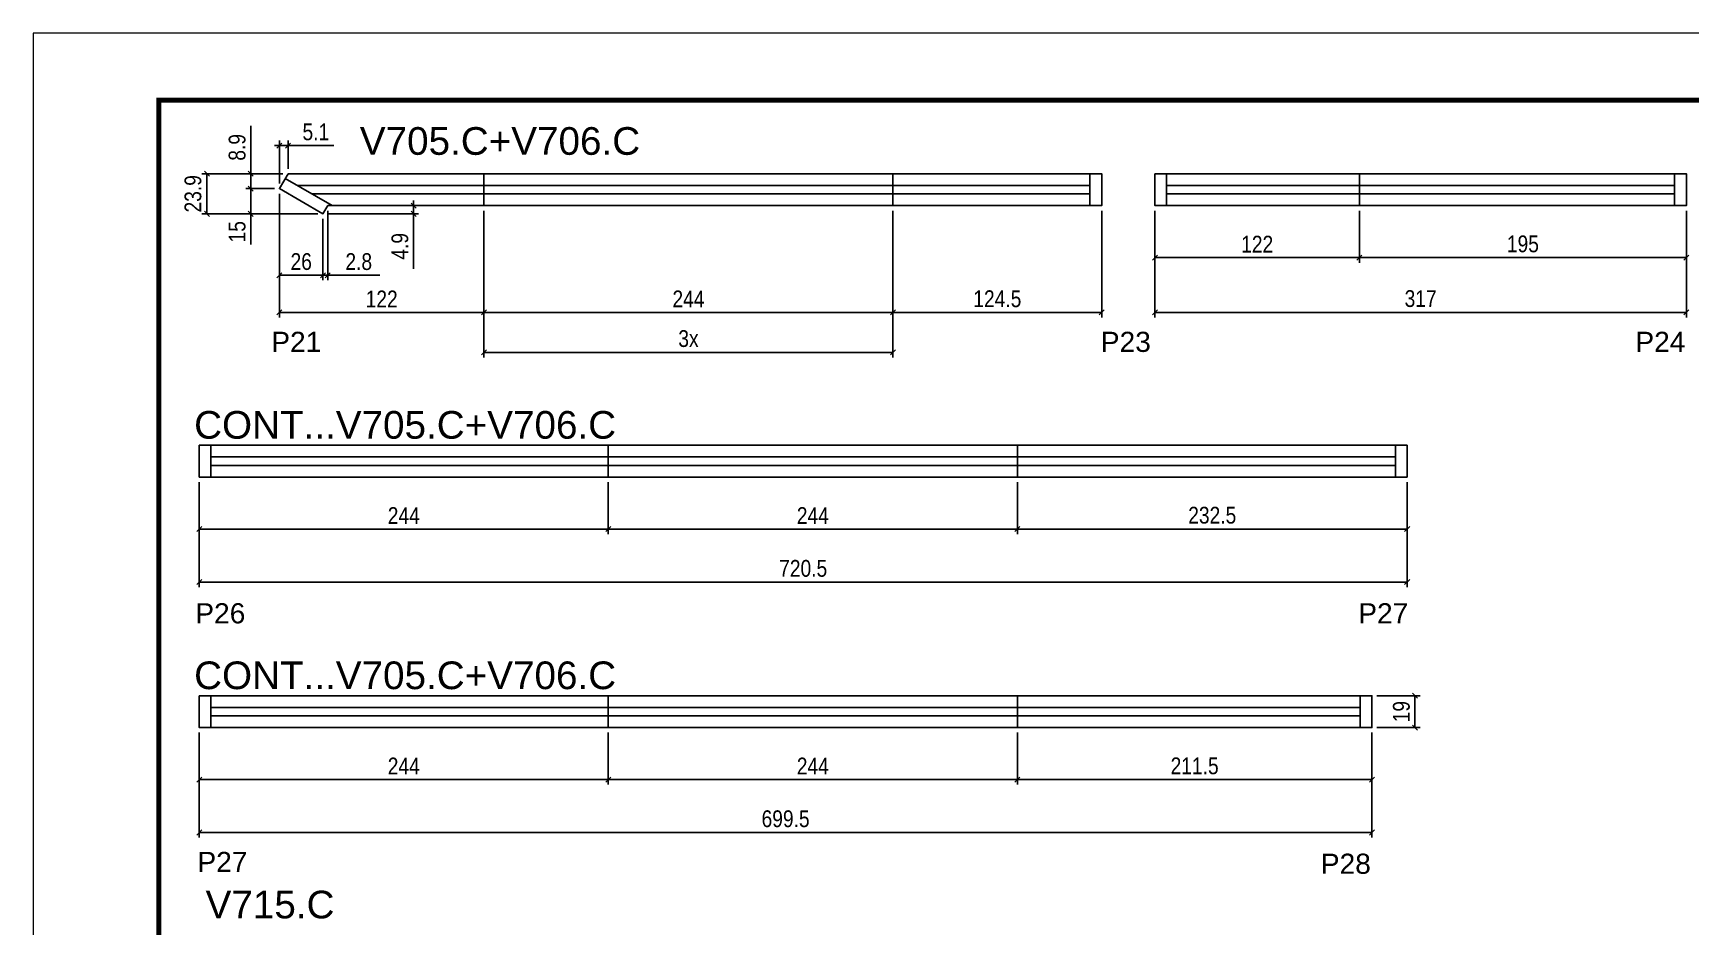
# Model space of a CAD drawing. Extents: x 1635 to 7875, y 358 to 2556.
# Drawn here: x 4818 to 5807, y 875 to 1408 of the extents above; entities that cross this region are included whole.
import ezdxf

# ---------------------------------------------------------------- set-up
doc = ezdxf.new("R2010")
doc.units = 0
doc.linetypes.add('DASHED', pattern=[0.75, 0.5, -0.25])
for name, color, linetype in [('5', 5, 'Continuous'), ('COTA', 241, 'Continuous'), ('NOMENCLATURA', 7, 'Continuous'), ('Painéis', 200, 'Continuous'), ('SARR_2.2x7', 40, 'Continuous')]:
    doc.layers.add(name, color=color, linetype=linetype)
doc.layers.add('Folhas', color=255, linetype='Continuous', lineweight=9)
doc.layers.add('SARRAFO DE PRESSAO', color=251, linetype='DASHED', lineweight=9)
doc.styles.add('COTA TECNICA-50', font='techl___.ttf', dxfattribs={"height": 10})
doc.styles.get("Standard").update_dxf_attribs({"font": 'arial.ttf'})
doc.dimstyles.new('COTA PAINEL-50', dxfattribs={"dimtxt": 10, "dimasz": 3, "dimexe": 3, "dimexo": 3, "dimgap": 3, "dimtad": 1, "dimdec": 1, "dimzin": 12, "dimdsep": 46, "dimtxsty": 'COTA TECNICA-50', "dimblk1": 'OBLIQUE', "dimblk2": 'OBLIQUE', "dimsah": 1, "dimcen": 0.9, "dimclrd": 4, "dimclre": 4, "dimclrt": 240, "dimadec": 1, "dimazin": 3, "dimtfac": 1, "dimtdec": 1, "dimtmove": 0, "dimatfit": 3, "dimfxl": 1, "dimtolj": 1, "dimtzin": 12, "dimarcsym": 0})

# ---------------------------------------------------------------- blocks, each defined once
blk = doc.blocks.new('9999999999')
at = {"layer": 'Folhas'}
blk.add_lwpolyline([(98138.98, 34190.21), (99623.98, 34190.21), (99623.98, 35240.21), (98138.98, 35240.21)], close=True, dxfattribs=at)
at = {"layer": 'Folhas', "color": 30, "const_width": 3}
blk.add_lwpolyline([(98213.98, 34230.21), (99583.98, 34230.21), (99583.98, 35200.21), (98213.98, 35200.21)], close=True, dxfattribs=at)
blk = doc.blocks.new('_Oblique')
at = {"color": 0, "linetype": 'ByBlock', "lineweight": -2}
blk.add_line((-0.5, -0.5), (0.5, 0.5), dxfattribs=at)
blk = doc.blocks.new('*D15')
at = {"layer": 'COTA', "color": 4, "linetype": 'ByBlock', "lineweight": -2, "transparency": 16777216}
for p, q in [((4965.17, 1312.04), (4965.17, 1238.24)), ((5087.17, 1301.91), (5087.17, 1238.24)), ((4965.17, 1241.24), (5087.17, 1241.24))]:
    blk.add_line(p, q, dxfattribs=at)
at = {"layer": 'Defpoints', "color": 0, "linetype": 'ByBlock', "transparency": 16777216}
for p in [(4965.17, 1315.04), (5087.17, 1304.91), (5087.17, 1241.24)]:
    blk.add_point(p, dxfattribs=at)
at = {"layer": 'COTA', "color": 4, "linetype": 'ByBlock', "lineweight": -2, "transparency": 16777216, "xscale": 3, "yscale": 3, "zscale": 3, "rotation": 180}
blk.add_blockref('_Oblique', (4965.17, 1241.24), dxfattribs=at)
at = {"layer": 'COTA', "color": 4, "linetype": 'ByBlock', "lineweight": -2, "transparency": 16777216, "xscale": 3, "yscale": 3, "zscale": 3}
blk.add_blockref('_Oblique', (5087.17, 1241.24), dxfattribs=at)
at = {"layer": 'COTA', "color": 240, "linetype": 'ByBlock', "transparency": 16777216, "insert": (5026.17, 1249.29), "char_height": 10, "attachment_point": 5, "style": 'COTA TECNICA-50'}
blk.add_mtext('\\A1;122', dxfattribs=at)
blk = doc.blocks.new('*D67')
at = {"layer": 'COTA', "color": 4, "linetype": 'ByBlock', "lineweight": -2, "transparency": 16777216}
for p, q in [((4967.29, 1323.91), (4918.89, 1323.91)), ((4921.89, 1300.04), (4921.89, 1323.91)), ((4988.15, 1300.04), (4918.89, 1300.04))]:
    blk.add_line(p, q, dxfattribs=at)
at = {"layer": 'Defpoints', "color": 0, "linetype": 'ByBlock', "transparency": 16777216}
for p in [(4921.89, 1323.91), (4970.29, 1323.91), (4991.15, 1300.04)]:
    blk.add_point(p, dxfattribs=at)
at = {"layer": 'COTA', "color": 4, "linetype": 'ByBlock', "lineweight": -2, "transparency": 16777216, "xscale": 3, "yscale": 3, "zscale": 3}
for p, rotation in [((4921.89, 1323.91), 90), ((4921.89, 1300.04), 270)]:
    blk.add_blockref('_Oblique', p, dxfattribs=dict(at, rotation=rotation))
at = {"layer": 'COTA', "color": 240, "linetype": 'ByBlock', "transparency": 16777216, "insert": (4913.64, 1311.97), "char_height": 10, "attachment_point": 5, "rotation": 90, "style": 'COTA TECNICA-50'}
blk.add_mtext('\\A1;23.9', dxfattribs=at)
blk = doc.blocks.new('*D16')
at = {"layer": 'COTA', "color": 4, "linetype": 'ByBlock', "lineweight": -2, "transparency": 16777216}
for p, q in [((4965.17, 1340.73), (4962.17, 1340.73)), ((4965.17, 1318.04), (4965.17, 1343.73)), ((4965.17, 1340.73), (4970.29, 1340.73)), ((4970.29, 1326.91), (4970.29, 1343.73)), ((4970.29, 1340.73), (4997.53, 1340.73))]:
    blk.add_line(p, q, dxfattribs=at)
at = {"layer": 'Defpoints', "color": 0, "linetype": 'ByBlock', "transparency": 16777216}
for p in [(4970.29, 1340.73), (4970.29, 1323.91), (4965.17, 1315.04)]:
    blk.add_point(p, dxfattribs=at)
at = {"layer": 'COTA', "color": 4, "linetype": 'ByBlock', "lineweight": -2, "transparency": 16777216, "xscale": 3, "yscale": 3, "zscale": 3}
blk.add_blockref('_Oblique', (4965.17, 1340.73), dxfattribs=at)
at = {"layer": 'COTA', "color": 4, "linetype": 'ByBlock', "lineweight": -2, "transparency": 16777216, "xscale": 3, "yscale": 3, "zscale": 3, "rotation": 180}
blk.add_blockref('_Oblique', (4970.29, 1340.73), dxfattribs=at)
at = {"layer": 'COTA', "color": 240, "linetype": 'ByBlock', "transparency": 16777216, "insert": (4986.91, 1348.84), "char_height": 10, "attachment_point": 5, "style": 'COTA TECNICA-50'}
blk.add_mtext('\\A1;5.1', dxfattribs=at)
blk = doc.blocks.new('*D17')
at = {"layer": 'COTA', "color": 4, "linetype": 'ByBlock', "lineweight": -2, "transparency": 16777216}
for p, q in [((4965.17, 1312.04), (4965.17, 1260.4)), ((4991.15, 1297.04), (4991.15, 1260.4)), ((4965.17, 1263.4), (4991.15, 1263.4))]:
    blk.add_line(p, q, dxfattribs=at)
at = {"layer": 'Defpoints', "color": 0, "linetype": 'ByBlock', "transparency": 16777216}
for p in [(4965.17, 1315.04), (4991.15, 1300.04), (4991.15, 1263.4)]:
    blk.add_point(p, dxfattribs=at)
at = {"layer": 'COTA', "color": 4, "linetype": 'ByBlock', "lineweight": -2, "transparency": 16777216, "xscale": 3, "yscale": 3, "zscale": 3, "rotation": 180}
blk.add_blockref('_Oblique', (4965.17, 1263.4), dxfattribs=at)
at = {"layer": 'COTA', "color": 4, "linetype": 'ByBlock', "lineweight": -2, "transparency": 16777216, "xscale": 3, "yscale": 3, "zscale": 3}
blk.add_blockref('_Oblique', (4991.15, 1263.4), dxfattribs=at)
at = {"layer": 'COTA', "color": 240, "linetype": 'ByBlock', "transparency": 16777216, "insert": (4978.16, 1271.51), "char_height": 10, "attachment_point": 5, "style": 'COTA TECNICA-50'}
blk.add_mtext('\\A1;26', dxfattribs=at)
blk = doc.blocks.new('*D18')
at = {"layer": 'COTA', "color": 4, "linetype": 'ByBlock', "lineweight": -2, "transparency": 16777216}
for p, q in [((4948.07, 1323.91), (4948.07, 1352.44)), ((4967.29, 1323.91), (4945.07, 1323.91)), ((4948.07, 1315.04), (4948.07, 1323.91)), ((4962.17, 1315.04), (4945.07, 1315.04))]:
    blk.add_line(p, q, dxfattribs=at)
at = {"layer": 'Defpoints', "color": 0, "linetype": 'ByBlock', "transparency": 16777216}
for p in [(4948.07, 1323.91), (4970.29, 1323.91), (4965.17, 1315.04)]:
    blk.add_point(p, dxfattribs=at)
at = {"layer": 'COTA', "color": 4, "linetype": 'ByBlock', "lineweight": -2, "transparency": 16777216, "xscale": 3, "yscale": 3, "zscale": 3}
for p, rotation in [((4948.07, 1323.91), 90), ((4948.07, 1315.04), 270)]:
    blk.add_blockref('_Oblique', p, dxfattribs=dict(at, rotation=rotation))
at = {"layer": 'COTA', "color": 240, "linetype": 'ByBlock', "transparency": 16777216, "insert": (4939.97, 1339.67), "char_height": 10, "attachment_point": 5, "rotation": 90, "style": 'COTA TECNICA-50'}
blk.add_mtext('\\A1;8.9', dxfattribs=at)
blk = doc.blocks.new('*D19')
at = {"layer": 'COTA', "color": 4, "linetype": 'ByBlock', "lineweight": -2, "transparency": 16777216}
for p, q in [((4962.17, 1315.04), (4945.07, 1315.04)), ((4948.07, 1315.04), (4948.07, 1300.04)), ((4988.15, 1300.04), (4945.07, 1300.04)), ((4948.07, 1300.04), (4948.07, 1281.67))]:
    blk.add_line(p, q, dxfattribs=at)
at = {"layer": 'Defpoints', "color": 0, "linetype": 'ByBlock', "transparency": 16777216}
for p in [(4965.17, 1315.04), (4948.07, 1300.04), (4991.15, 1300.04)]:
    blk.add_point(p, dxfattribs=at)
at = {"layer": 'COTA', "color": 4, "linetype": 'ByBlock', "lineweight": -2, "transparency": 16777216, "xscale": 3, "yscale": 3, "zscale": 3}
for p, rotation in [((4948.07, 1315.04), 90), ((4948.07, 1300.04), 270)]:
    blk.add_blockref('_Oblique', p, dxfattribs=dict(at, rotation=rotation))
at = {"layer": 'COTA', "color": 240, "linetype": 'ByBlock', "transparency": 16777216, "insert": (4939.96, 1289.35), "char_height": 10, "attachment_point": 5, "rotation": 90, "style": 'COTA TECNICA-50'}
blk.add_mtext('\\A1;15', dxfattribs=at)
blk = doc.blocks.new('*D68')
at = {"layer": 'COTA', "color": 4, "linetype": 'ByBlock', "lineweight": -2, "transparency": 16777216}
for p, q in [((4991.15, 1297.04), (4991.15, 1260.4)), ((4993.96, 1301.91), (4993.96, 1260.4)), ((4991.15, 1263.4), (4988.15, 1263.4)), ((4991.15, 1263.4), (4993.96, 1263.4)), ((4993.96, 1263.4), (5025.03, 1263.4))]:
    blk.add_line(p, q, dxfattribs=at)
at = {"layer": 'Defpoints', "color": 0, "linetype": 'ByBlock', "transparency": 16777216}
for p in [(4991.15, 1300.04), (4993.96, 1304.91), (4993.96, 1263.4)]:
    blk.add_point(p, dxfattribs=at)
at = {"layer": 'COTA', "color": 4, "linetype": 'ByBlock', "lineweight": -2, "transparency": 16777216, "xscale": 3, "yscale": 3, "zscale": 3}
blk.add_blockref('_Oblique', (4991.15, 1263.4), dxfattribs=at)
at = {"layer": 'COTA', "color": 4, "linetype": 'ByBlock', "lineweight": -2, "transparency": 16777216, "xscale": 3, "yscale": 3, "zscale": 3, "rotation": 180}
blk.add_blockref('_Oblique', (4993.96, 1263.4), dxfattribs=at)
at = {"layer": 'COTA', "color": 240, "linetype": 'ByBlock', "transparency": 16777216, "insert": (5012.49, 1271.5), "char_height": 10, "attachment_point": 5, "style": 'COTA TECNICA-50'}
blk.add_mtext('\\A1;2.8', dxfattribs=at)
blk = doc.blocks.new('*D69')
at = {"layer": 'COTA', "color": 4, "linetype": 'ByBlock', "lineweight": -2, "transparency": 16777216}
for p, q in [((5045.19, 1304.91), (5045.19, 1307.91)), ((4994.15, 1300.04), (5048.19, 1300.04)), ((4996.96, 1304.91), (5048.19, 1304.91)), ((5045.19, 1304.91), (5045.19, 1300.04)), ((5045.19, 1300.04), (5045.19, 1267.29))]:
    blk.add_line(p, q, dxfattribs=at)
at = {"layer": 'Defpoints', "color": 0, "linetype": 'ByBlock', "transparency": 16777216}
for p in [(4991.15, 1300.04), (4993.96, 1304.91), (5045.19, 1300.04)]:
    blk.add_point(p, dxfattribs=at)
at = {"layer": 'COTA', "color": 4, "linetype": 'ByBlock', "lineweight": -2, "transparency": 16777216, "xscale": 3, "yscale": 3, "zscale": 3}
for p, rotation in [((5045.19, 1304.91), 270), ((5045.19, 1300.04), 90)]:
    blk.add_blockref('_Oblique', p, dxfattribs=dict(at, rotation=rotation))
at = {"layer": 'COTA', "color": 240, "linetype": 'ByBlock', "transparency": 16777216, "insert": (5037.08, 1280.67), "char_height": 10, "attachment_point": 5, "rotation": 90, "style": 'COTA TECNICA-50'}
blk.add_mtext('\\A1;4.9', dxfattribs=at)
blk = doc.blocks.new('*D20')
at = {"layer": 'COTA', "color": 4, "linetype": 'ByBlock', "lineweight": -2, "transparency": 16777216}
for p, q in [((5087.17, 1301.91), (5087.17, 1238.24)), ((5331.17, 1301.91), (5331.17, 1238.24)), ((5087.17, 1241.24), (5331.17, 1241.24))]:
    blk.add_line(p, q, dxfattribs=at)
at = {"layer": 'Defpoints', "color": 0, "linetype": 'ByBlock', "transparency": 16777216}
for p in [(5087.17, 1304.91), (5331.17, 1304.91), (5331.17, 1241.24)]:
    blk.add_point(p, dxfattribs=at)
at = {"layer": 'COTA', "color": 4, "linetype": 'ByBlock', "lineweight": -2, "transparency": 16777216, "xscale": 3, "yscale": 3, "zscale": 3, "rotation": 180}
blk.add_blockref('_Oblique', (5087.17, 1241.24), dxfattribs=at)
at = {"layer": 'COTA', "color": 4, "linetype": 'ByBlock', "lineweight": -2, "transparency": 16777216, "xscale": 3, "yscale": 3, "zscale": 3}
blk.add_blockref('_Oblique', (5331.17, 1241.24), dxfattribs=at)
at = {"layer": 'COTA', "color": 240, "linetype": 'ByBlock', "transparency": 16777216, "insert": (5209.17, 1249.31), "char_height": 10, "attachment_point": 5, "style": 'COTA TECNICA-50'}
blk.add_mtext('\\A1;244', dxfattribs=at)
blk = doc.blocks.new('*D70')
at = {"layer": 'COTA', "color": 4, "linetype": 'ByBlock', "lineweight": -2, "transparency": 16777216}
for p, q in [((5331.17, 1301.91), (5331.17, 1238.24)), ((5455.65, 1301.91), (5455.65, 1238.24)), ((5331.17, 1241.24), (5455.65, 1241.24))]:
    blk.add_line(p, q, dxfattribs=at)
at = {"layer": 'Defpoints', "color": 0, "linetype": 'ByBlock', "transparency": 16777216}
for p in [(5331.17, 1304.91), (5455.65, 1304.91), (5455.65, 1241.24)]:
    blk.add_point(p, dxfattribs=at)
at = {"layer": 'COTA', "color": 4, "linetype": 'ByBlock', "lineweight": -2, "transparency": 16777216, "xscale": 3, "yscale": 3, "zscale": 3, "rotation": 180}
blk.add_blockref('_Oblique', (5331.17, 1241.24), dxfattribs=at)
at = {"layer": 'COTA', "color": 4, "linetype": 'ByBlock', "lineweight": -2, "transparency": 16777216, "xscale": 3, "yscale": 3, "zscale": 3}
blk.add_blockref('_Oblique', (5455.65, 1241.24), dxfattribs=at)
at = {"layer": 'COTA', "color": 240, "linetype": 'ByBlock', "transparency": 16777216, "insert": (5393.41, 1249.35), "char_height": 10, "attachment_point": 5, "style": 'COTA TECNICA-50'}
blk.add_mtext('\\A1;124.5', dxfattribs=at)
blk = doc.blocks.new('*D71')
at = {"layer": 'COTA', "color": 4, "linetype": 'ByBlock', "lineweight": -2, "transparency": 16777216}
for p, q in [((5487.41, 1301.91), (5487.41, 1270.91)), ((5609.41, 1301.91), (5609.41, 1270.91)), ((5487.41, 1273.91), (5609.41, 1273.91))]:
    blk.add_line(p, q, dxfattribs=at)
at = {"layer": 'Defpoints', "color": 0, "linetype": 'ByBlock', "transparency": 16777216}
for p in [(5487.41, 1304.91), (5609.41, 1304.91), (5609.41, 1273.91)]:
    blk.add_point(p, dxfattribs=at)
at = {"layer": 'COTA', "color": 4, "linetype": 'ByBlock', "lineweight": -2, "transparency": 16777216, "xscale": 3, "yscale": 3, "zscale": 3}
for p, rotation in [((5487.41, 1273.91), 180.0000727987055), ((5609.41, 1273.91), 7.279870543824064e-05)]:
    blk.add_blockref('_Oblique', p, dxfattribs=dict(at, rotation=rotation))
at = {"layer": 'COTA', "color": 240, "linetype": 'ByBlock', "transparency": 16777216, "insert": (5548.41, 1281.97), "char_height": 10, "attachment_point": 5, "rotation": 0.00007, "style": 'COTA TECNICA-50'}
blk.add_mtext('\\A1;122', dxfattribs=at)
blk = doc.blocks.new('*D72')
at = {"layer": 'COTA', "color": 4, "linetype": 'ByBlock', "lineweight": -2, "transparency": 16777216}
for p, q in [((5609.41, 1301.91), (5609.41, 1270.91)), ((5804.41, 1301.91), (5804.41, 1270.91)), ((5609.41, 1273.91), (5804.41, 1273.91))]:
    blk.add_line(p, q, dxfattribs=at)
at = {"layer": 'Defpoints', "color": 0, "linetype": 'ByBlock', "transparency": 16777216}
for p in [(5609.41, 1304.91), (5804.41, 1304.91), (5804.41, 1273.91)]:
    blk.add_point(p, dxfattribs=at)
at = {"layer": 'COTA', "color": 4, "linetype": 'ByBlock', "lineweight": -2, "transparency": 16777216, "xscale": 3, "yscale": 3, "zscale": 3, "rotation": 180}
blk.add_blockref('_Oblique', (5609.41, 1273.91), dxfattribs=at)
at = {"layer": 'COTA', "color": 4, "linetype": 'ByBlock', "lineweight": -2, "transparency": 16777216, "xscale": 3, "yscale": 3, "zscale": 3}
blk.add_blockref('_Oblique', (5804.41, 1273.91), dxfattribs=at)
at = {"layer": 'COTA', "color": 240, "linetype": 'ByBlock', "transparency": 16777216, "insert": (5706.91, 1282.05), "char_height": 10, "attachment_point": 5, "style": 'COTA TECNICA-50'}
blk.add_mtext('\\A1;195', dxfattribs=at)
blk = doc.blocks.new('*D73')
at = {"layer": 'COTA', "color": 4, "linetype": 'ByBlock', "lineweight": -2, "transparency": 16777216}
for p, q in [((5487.41, 1301.91), (5487.41, 1238.24)), ((5804.41, 1301.91), (5804.41, 1238.24)), ((5804.41, 1241.24), (5487.41, 1241.24))]:
    blk.add_line(p, q, dxfattribs=at)
at = {"layer": 'Defpoints', "color": 0, "linetype": 'ByBlock', "transparency": 16777216}
for p in [(5487.41, 1304.91), (5804.41, 1304.91), (5487.41, 1241.24)]:
    blk.add_point(p, dxfattribs=at)
at = {"layer": 'COTA', "color": 4, "linetype": 'ByBlock', "lineweight": -2, "transparency": 16777216, "xscale": 3, "yscale": 3, "zscale": 3, "rotation": 180}
blk.add_blockref('_Oblique', (5487.41, 1241.24), dxfattribs=at)
at = {"layer": 'COTA', "color": 4, "linetype": 'ByBlock', "lineweight": -2, "transparency": 16777216, "xscale": 3, "yscale": 3, "zscale": 3}
blk.add_blockref('_Oblique', (5804.41, 1241.24), dxfattribs=at)
at = {"layer": 'COTA', "color": 240, "linetype": 'ByBlock', "transparency": 16777216, "insert": (5645.91, 1249.45), "char_height": 10, "attachment_point": 5, "style": 'COTA TECNICA-50'}
blk.add_mtext('\\A1;317', dxfattribs=at)
blk = doc.blocks.new('*D76')
at = {"layer": 'COTA', "color": 4, "linetype": 'ByBlock', "lineweight": -2, "transparency": 16777216}
for p, q in [((5405.34, 1140.08), (5405.34, 1109.09)), ((5637.87, 1140.08), (5637.87, 1109.09)), ((5405.34, 1112.09), (5637.87, 1112.09))]:
    blk.add_line(p, q, dxfattribs=at)
at = {"layer": 'Defpoints', "color": 0, "linetype": 'ByBlock', "transparency": 16777216}
for p in [(5405.34, 1143.08), (5637.87, 1143.08), (5637.87, 1112.09)]:
    blk.add_point(p, dxfattribs=at)
at = {"layer": 'COTA', "color": 4, "linetype": 'ByBlock', "lineweight": -2, "transparency": 16777216, "xscale": 3, "yscale": 3, "zscale": 3, "rotation": 180}
blk.add_blockref('_Oblique', (5405.34, 1112.09), dxfattribs=at)
at = {"layer": 'COTA', "color": 4, "linetype": 'ByBlock', "lineweight": -2, "transparency": 16777216, "xscale": 3, "yscale": 3, "zscale": 3}
blk.add_blockref('_Oblique', (5637.87, 1112.09), dxfattribs=at)
at = {"layer": 'COTA', "color": 240, "linetype": 'ByBlock', "transparency": 16777216, "insert": (5521.6, 1120.31), "char_height": 10, "attachment_point": 5, "style": 'COTA TECNICA-50'}
blk.add_mtext('\\A1;232.5', dxfattribs=at)
blk = doc.blocks.new('*D77')
at = {"layer": 'COTA', "color": 4, "linetype": 'ByBlock', "lineweight": -2, "transparency": 16777216}
for p, q in [((4917.34, 1140.08), (4917.34, 1109.09)), ((5161.34, 1140.08), (5161.34, 1109.09)), ((4917.34, 1112.09), (5161.34, 1112.09))]:
    blk.add_line(p, q, dxfattribs=at)
at = {"layer": 'Defpoints', "color": 0, "linetype": 'ByBlock', "transparency": 16777216}
for p in [(4917.34, 1143.08), (5161.34, 1143.08), (5161.34, 1112.09)]:
    blk.add_point(p, dxfattribs=at)
at = {"layer": 'COTA', "color": 4, "linetype": 'ByBlock', "lineweight": -2, "transparency": 16777216, "xscale": 3, "yscale": 3, "zscale": 3, "rotation": 180}
blk.add_blockref('_Oblique', (4917.34, 1112.09), dxfattribs=at)
at = {"layer": 'COTA', "color": 4, "linetype": 'ByBlock', "lineweight": -2, "transparency": 16777216, "xscale": 3, "yscale": 3, "zscale": 3}
blk.add_blockref('_Oblique', (5161.34, 1112.09), dxfattribs=at)
at = {"layer": 'COTA', "color": 240, "linetype": 'ByBlock', "transparency": 16777216, "insert": (5039.34, 1120.16), "char_height": 10, "attachment_point": 5, "style": 'COTA TECNICA-50'}
blk.add_mtext('\\A1;244', dxfattribs=at)
blk = doc.blocks.new('*D22')
at = {"layer": 'COTA', "color": 4, "linetype": 'ByBlock', "lineweight": -2, "transparency": 16777216}
for p, q in [((5161.34, 1140.08), (5161.34, 1109.09)), ((5405.34, 1140.08), (5405.34, 1109.09)), ((5161.34, 1112.09), (5405.34, 1112.09))]:
    blk.add_line(p, q, dxfattribs=at)
at = {"layer": 'Defpoints', "color": 0, "linetype": 'ByBlock', "transparency": 16777216}
for p in [(5161.34, 1143.08), (5405.34, 1143.08), (5405.34, 1112.09)]:
    blk.add_point(p, dxfattribs=at)
at = {"layer": 'COTA', "color": 4, "linetype": 'ByBlock', "lineweight": -2, "transparency": 16777216, "xscale": 3, "yscale": 3, "zscale": 3, "rotation": 180}
blk.add_blockref('_Oblique', (5161.34, 1112.09), dxfattribs=at)
at = {"layer": 'COTA', "color": 4, "linetype": 'ByBlock', "lineweight": -2, "transparency": 16777216, "xscale": 3, "yscale": 3, "zscale": 3}
blk.add_blockref('_Oblique', (5405.34, 1112.09), dxfattribs=at)
at = {"layer": 'COTA', "color": 240, "linetype": 'ByBlock', "transparency": 16777216, "insert": (5283.34, 1120.16), "char_height": 10, "attachment_point": 5, "style": 'COTA TECNICA-50'}
blk.add_mtext('\\A1;244', dxfattribs=at)
blk = doc.blocks.new('*D23')
at = {"layer": 'COTA', "color": 4, "linetype": 'ByBlock', "lineweight": -2, "transparency": 16777216}
for p, q in [((4917.34, 1140.08), (4917.34, 1077.51)), ((5637.87, 1140.08), (5637.87, 1077.51)), ((5637.87, 1080.51), (4917.34, 1080.51))]:
    blk.add_line(p, q, dxfattribs=at)
at = {"layer": 'Defpoints', "color": 0, "linetype": 'ByBlock', "transparency": 16777216}
for p in [(4917.34, 1143.08), (5637.87, 1143.08), (4917.34, 1080.51)]:
    blk.add_point(p, dxfattribs=at)
at = {"layer": 'COTA', "color": 4, "linetype": 'ByBlock', "lineweight": -2, "transparency": 16777216, "xscale": 3, "yscale": 3, "zscale": 3, "rotation": 180}
blk.add_blockref('_Oblique', (4917.34, 1080.51), dxfattribs=at)
at = {"layer": 'COTA', "color": 4, "linetype": 'ByBlock', "lineweight": -2, "transparency": 16777216, "xscale": 3, "yscale": 3, "zscale": 3}
blk.add_blockref('_Oblique', (5637.87, 1080.51), dxfattribs=at)
at = {"layer": 'COTA', "color": 240, "linetype": 'ByBlock', "transparency": 16777216, "insert": (5277.6, 1088.62), "char_height": 10, "attachment_point": 5, "style": 'COTA TECNICA-50'}
blk.add_mtext('\\A1;720.5', dxfattribs=at)
blk = doc.blocks.new('*D78')
at = {"layer": 'COTA', "color": 4, "linetype": 'ByBlock', "lineweight": -2, "transparency": 16777216}
for p, q in [((5405.34, 990.78), (5405.34, 959.79)), ((5616.87, 990.78), (5616.87, 959.79)), ((5405.34, 962.79), (5616.87, 962.79))]:
    blk.add_line(p, q, dxfattribs=at)
at = {"layer": 'Defpoints', "color": 0, "linetype": 'ByBlock', "transparency": 16777216}
for p in [(5405.34, 993.78), (5616.87, 993.78), (5616.87, 962.79)]:
    blk.add_point(p, dxfattribs=at)
at = {"layer": 'COTA', "color": 4, "linetype": 'ByBlock', "lineweight": -2, "transparency": 16777216, "xscale": 3, "yscale": 3, "zscale": 3, "rotation": 180}
blk.add_blockref('_Oblique', (5405.34, 962.79), dxfattribs=at)
at = {"layer": 'COTA', "color": 4, "linetype": 'ByBlock', "lineweight": -2, "transparency": 16777216, "xscale": 3, "yscale": 3, "zscale": 3}
blk.add_blockref('_Oblique', (5616.87, 962.79), dxfattribs=at)
at = {"layer": 'COTA', "color": 240, "linetype": 'ByBlock', "transparency": 16777216, "insert": (5511.1, 970.9), "char_height": 10, "attachment_point": 5, "style": 'COTA TECNICA-50'}
blk.add_mtext('\\A1;211.5', dxfattribs=at)
blk = doc.blocks.new('*D79')
at = {"layer": 'COTA', "color": 4, "linetype": 'ByBlock', "lineweight": -2, "transparency": 16777216}
for p, q in [((4917.34, 990.78), (4917.34, 959.79)), ((5161.34, 990.78), (5161.34, 959.79)), ((4917.34, 962.79), (5161.34, 962.79))]:
    blk.add_line(p, q, dxfattribs=at)
at = {"layer": 'Defpoints', "color": 0, "linetype": 'ByBlock', "transparency": 16777216}
for p in [(4917.34, 993.78), (5161.34, 993.78), (5161.34, 962.79)]:
    blk.add_point(p, dxfattribs=at)
at = {"layer": 'COTA', "color": 4, "linetype": 'ByBlock', "lineweight": -2, "transparency": 16777216, "xscale": 3, "yscale": 3, "zscale": 3, "rotation": 180}
blk.add_blockref('_Oblique', (4917.34, 962.79), dxfattribs=at)
at = {"layer": 'COTA', "color": 4, "linetype": 'ByBlock', "lineweight": -2, "transparency": 16777216, "xscale": 3, "yscale": 3, "zscale": 3}
blk.add_blockref('_Oblique', (5161.34, 962.79), dxfattribs=at)
at = {"layer": 'COTA', "color": 240, "linetype": 'ByBlock', "transparency": 16777216, "insert": (5039.34, 970.86), "char_height": 10, "attachment_point": 5, "style": 'COTA TECNICA-50'}
blk.add_mtext('\\A1;244', dxfattribs=at)
blk = doc.blocks.new('*D24')
at = {"layer": 'COTA', "color": 4, "linetype": 'ByBlock', "lineweight": -2, "transparency": 16777216}
for p, q in [((5161.34, 990.78), (5161.34, 959.79)), ((5405.34, 990.78), (5405.34, 959.79)), ((5161.34, 962.79), (5405.34, 962.79))]:
    blk.add_line(p, q, dxfattribs=at)
at = {"layer": 'Defpoints', "color": 0, "linetype": 'ByBlock', "transparency": 16777216}
for p in [(5161.34, 993.78), (5405.34, 993.78), (5405.34, 962.79)]:
    blk.add_point(p, dxfattribs=at)
at = {"layer": 'COTA', "color": 4, "linetype": 'ByBlock', "lineweight": -2, "transparency": 16777216, "xscale": 3, "yscale": 3, "zscale": 3, "rotation": 180}
blk.add_blockref('_Oblique', (5161.34, 962.79), dxfattribs=at)
at = {"layer": 'COTA', "color": 4, "linetype": 'ByBlock', "lineweight": -2, "transparency": 16777216, "xscale": 3, "yscale": 3, "zscale": 3}
blk.add_blockref('_Oblique', (5405.34, 962.79), dxfattribs=at)
at = {"layer": 'COTA', "color": 240, "linetype": 'ByBlock', "transparency": 16777216, "insert": (5283.34, 970.86), "char_height": 10, "attachment_point": 5, "style": 'COTA TECNICA-50'}
blk.add_mtext('\\A1;244', dxfattribs=at)
blk = doc.blocks.new('*D25')
at = {"layer": 'COTA', "color": 4, "linetype": 'ByBlock', "lineweight": -2, "transparency": 16777216}
for p, q in [((4917.34, 990.78), (4917.34, 928.21)), ((5616.87, 990.78), (5616.87, 928.21)), ((5616.87, 931.21), (4917.34, 931.21))]:
    blk.add_line(p, q, dxfattribs=at)
at = {"layer": 'Defpoints', "color": 0, "linetype": 'ByBlock', "transparency": 16777216}
for p in [(4917.34, 993.78), (5616.87, 993.78), (4917.34, 931.21)]:
    blk.add_point(p, dxfattribs=at)
at = {"layer": 'COTA', "color": 4, "linetype": 'ByBlock', "lineweight": -2, "transparency": 16777216, "xscale": 3, "yscale": 3, "zscale": 3, "rotation": 180}
blk.add_blockref('_Oblique', (4917.34, 931.21), dxfattribs=at)
at = {"layer": 'COTA', "color": 4, "linetype": 'ByBlock', "lineweight": -2, "transparency": 16777216, "xscale": 3, "yscale": 3, "zscale": 3}
blk.add_blockref('_Oblique', (5616.87, 931.21), dxfattribs=at)
at = {"layer": 'COTA', "color": 240, "linetype": 'ByBlock', "transparency": 16777216, "insert": (5267.1, 939.35), "char_height": 10, "attachment_point": 5, "style": 'COTA TECNICA-50'}
blk.add_mtext('\\A1;699.5', dxfattribs=at)
blk = doc.blocks.new('*D92')
at = {"layer": 'COTA', "color": 4, "linetype": 'ByBlock', "lineweight": -2, "transparency": 16777216}
for p, q in [((5619.87, 1012.78), (5645.54, 1012.78)), ((5642.54, 1012.78), (5642.54, 993.78)), ((5619.87, 993.78), (5645.54, 993.78))]:
    blk.add_line(p, q, dxfattribs=at)
at = {"layer": 'Defpoints', "color": 0, "linetype": 'ByBlock', "transparency": 16777216}
for p in [(5616.87, 1012.78), (5616.87, 993.78), (5642.54, 993.78)]:
    blk.add_point(p, dxfattribs=at)
at = {"layer": 'COTA', "color": 4, "linetype": 'ByBlock', "lineweight": -2, "transparency": 16777216, "xscale": 3, "yscale": 3, "zscale": 3}
for p, rotation in [((5642.54, 1012.78), 90), ((5642.54, 993.78), 270)]:
    blk.add_blockref('_Oblique', p, dxfattribs=dict(at, rotation=rotation))
at = {"layer": 'COTA', "color": 240, "linetype": 'ByBlock', "transparency": 16777216, "insert": (5634.45, 1003.28), "char_height": 10, "attachment_point": 5, "rotation": 90, "style": 'COTA TECNICA-50'}
blk.add_mtext('\\A1;19', dxfattribs=at)
blk = doc.blocks.new('*D93')
at = {"layer": 'COTA', "color": 4, "linetype": 'ByBlock', "lineweight": -2, "transparency": 16777216}
for p, q in [((5087.17, 1301.91), (5087.17, 1214.39)), ((5331.17, 1301.91), (5331.17, 1214.39)), ((5087.17, 1217.39), (5331.17, 1217.39))]:
    blk.add_line(p, q, dxfattribs=at)
at = {"layer": 'Defpoints', "color": 0, "linetype": 'ByBlock', "transparency": 16777216}
for p in [(5087.17, 1304.91), (5331.17, 1304.91), (5331.17, 1217.39)]:
    blk.add_point(p, dxfattribs=at)
at = {"layer": 'COTA', "color": 4, "linetype": 'ByBlock', "lineweight": -2, "transparency": 16777216, "xscale": 3, "yscale": 3, "zscale": 3, "rotation": 180}
blk.add_blockref('_Oblique', (5087.17, 1217.39), dxfattribs=at)
at = {"layer": 'COTA', "color": 4, "linetype": 'ByBlock', "lineweight": -2, "transparency": 16777216, "xscale": 3, "yscale": 3, "zscale": 3}
blk.add_blockref('_Oblique', (5331.17, 1217.39), dxfattribs=at)
at = {"layer": 'COTA', "color": 240, "linetype": 'ByBlock', "transparency": 16777216, "insert": (5209.17, 1225.61), "char_height": 10, "attachment_point": 5, "style": 'COTA TECNICA-50'}
blk.add_mtext('\\A1;3x', dxfattribs=at)

msp = doc.modelspace()

# ---------------------------------------------------------------- linework, layer by layer
at = {"layer": 'Painéis', "linetype": 'ByBlock'}
msp.add_line((5087.17, 1304.91), (5087.17, 1323.91), dxfattribs=at)
for points in [[(4970.29, 1323.91), (4965.17, 1315.04), (4991.15, 1300.04), (4993.96, 1304.91)], [(4993.96, 1304.91), (5087.17, 1304.91), (5087.17, 1323.91), (4970.29, 1323.91)]]:
    msp.add_lwpolyline(points, dxfattribs=at)
at = {"layer": 'Painéis', "linetype": 'Continuous'}
for points in [[(5087.17, 1323.91), (5331.17, 1323.91), (5331.17, 1304.91), (5087.17, 1304.91)], [(5487.41, 1323.91), (5609.41, 1323.91), (5609.41, 1304.91), (5487.41, 1304.91)], [(5609.41, 1304.91), (5804.41, 1304.91), (5804.41, 1323.91), (5609.41, 1323.91)], [(4917.34, 1162.08), (5161.34, 1162.08), (5161.34, 1143.08), (4917.34, 1143.08)], [(5161.34, 1162.08), (5405.34, 1162.08), (5405.34, 1143.08), (5161.34, 1143.08)], [(4917.34, 1012.78), (5161.34, 1012.78), (5161.34, 993.78), (4917.34, 993.78)], [(5161.34, 1012.78), (5405.34, 1012.78), (5405.34, 993.78), (5161.34, 993.78)]]:
    msp.add_lwpolyline(points, close=True, dxfattribs=at)
at = {"layer": 'Painéis', "linetype": 'ByBlock'}
for points in [[(5331.17, 1323.91), (5455.65, 1323.91), (5455.65, 1304.91), (5331.17, 1304.91)], [(5405.34, 1162.08), (5637.87, 1162.08), (5637.87, 1143.08), (5405.34, 1143.08)], [(5405.34, 1012.78), (5616.87, 1012.78), (5616.87, 993.78), (5405.34, 993.78)]]:
    msp.add_lwpolyline(points, close=True, dxfattribs=at)
at = {"layer": 'SARR_2.2x7', "linetype": 'Continuous'}
for p, q in [((5087.17, 1316.91), (4975.94, 1316.91)), ((5331.17, 1316.91), (5087.17, 1316.91)), ((5331.18, 1316.91), (5448.68, 1316.91)), ((5448.68, 1323.91), (5448.68, 1304.91)), ((5494.41, 1323.91), (5494.41, 1304.91)), ((5609.41, 1316.91), (5494.41, 1316.91)), ((5797.41, 1316.91), (5609.41, 1316.91)), ((5797.41, 1323.91), (5797.41, 1304.91)), ((4984.6, 1311.91), (5087.17, 1311.91)), ((5087.17, 1311.91), (5331.17, 1311.91)), ((5448.68, 1311.91), (5331.17, 1311.91)), ((5494.41, 1311.91), (5609.41, 1311.91)), ((5609.41, 1311.91), (5797.41, 1311.91)), ((4924.34, 1162.08), (4924.34, 1143.08)), ((5630.9, 1162.08), (5630.9, 1143.08)), ((5161.34, 1155.08), (4924.34, 1155.08)), ((4924.34, 1150.08), (5161.34, 1150.08)), ((5405.34, 1155.08), (5161.34, 1155.08)), ((5161.34, 1150.08), (5405.34, 1150.08)), ((5405.34, 1155.08), (5630.9, 1155.08)), ((5630.9, 1150.08), (5405.34, 1150.08)), ((4924.34, 1012.78), (4924.34, 993.78)), ((5609.9, 1012.78), (5609.9, 993.78)), ((5161.34, 1005.78), (4924.34, 1005.78)), ((4924.34, 1000.78), (5161.34, 1000.78)), ((5405.34, 1005.78), (5161.34, 1005.78)), ((5161.34, 1000.78), (5405.34, 1000.78)), ((5405.34, 1005.78), (5609.9, 1005.78)), ((5609.9, 1000.78), (5405.34, 1000.78))]:
    msp.add_line(p, q, dxfattribs=at)
msp.add_lwpolyline([(4968.67, 1321.1), (4996.72, 1304.91)], dxfattribs=at)

# ---------------------------------------------------------------- block references
at = {"layer": 'SARRAFO DE PRESSAO', "color": 6, "linetype": 'ByBlock'}
msp.add_blockref('9999999999', (-93320.71, -33832.47), dxfattribs=at)

# ---------------------------------------------------------------- texts
at = {"layer": '5', "linetype": 'Continuous'}
for s, p in [('P21', (4960.32, 1217.72)), ('P23', (5455.15, 1217.72)), ('P24', (5774, 1217.72)), ('P26', (4915, 1055.9)), ('P27', (5608.71, 1055.9)), ('P27', (4916.26, 907.66)), ('P28', (5586.38, 906.6))]:
    msp.add_text(s, height=12, rotation=359.99996, dxfattribs=at).set_placement(p)
at = {"layer": 'NOMENCLATURA', "linetype": 'Continuous'}
for s, p in [('V705.C+V706.C', (5013.13, 1335.22)), ('CONT...V705.C+V706.C', (4914.29, 1165.98)), ('CONT...V705.C+V706.C', (4914.29, 1016.68)), ('V715.C', (4921.14, 880.02))]:
    msp.add_text(s, height=16.5, dxfattribs=at).set_placement(p)

# ---------------------------------------------------------------- dimensions: what is measured, and where the dimension line sits
at = {"layer": 'COTA', "linetype": 'ByBlock'}
for base, p1, p2, picture, middle in [((4970.29, 1340.73), (4965.17, 1315.04), (4970.29, 1323.91), '*D16', (4986.91, 1348.84)), ((5087.17, 1241.24), (4965.17, 1315.04), (5087.17, 1304.91), '*D15', (5026.17, 1249.29)), ((4991.15, 1263.4), (4965.17, 1315.04), (4991.15, 1300.04), '*D17', (4978.16, 1271.51)), ((4993.96, 1263.4), (4991.15, 1300.04), (4993.96, 1304.91), '*D68', (5012.49, 1271.5)), ((5455.65, 1241.24), (5331.17, 1304.91), (5455.65, 1304.91), '*D70', (5393.41, 1249.35)), ((5487.41, 1241.24), (5804.41, 1304.91), (5487.41, 1304.91), '*D73', (5645.91, 1249.45)), ((4917.34, 1080.51), (5637.87, 1143.08), (4917.34, 1143.08), '*D23', (5277.6, 1088.62)), ((5637.87, 1112.09), (5405.34, 1143.08), (5637.87, 1143.08), '*D76', (5521.6, 1120.31)), ((4917.34, 931.21), (5616.87, 993.78), (4917.34, 993.78), '*D25', (5267.1, 939.35)), ((5616.87, 962.79), (5405.34, 993.78), (5616.87, 993.78), '*D78', (5511.1, 970.9))]:
    dim = msp.add_linear_dim(base=base, p1=p1, p2=p2, dimstyle='COTA PAINEL-50', override={"dimarcsym": 1}, dxfattribs=at)
    dim.commit()
    dim.dimension.update_dxf_attribs({"geometry": picture, "text_midpoint": middle})
for base, p1, p2, picture, middle in [((4948.07, 1323.91), (4965.17, 1315.04), (4970.29, 1323.91), '*D18', (4939.97, 1339.67)), ((4948.07, 1300.04), (4965.17, 1315.04), (4991.15, 1300.04), '*D19', (4939.96, 1289.35)), ((5045.19, 1300.04), (4993.96, 1304.91), (4991.15, 1300.04), '*D69', (5037.08, 1280.67)), ((5642.54, 993.78), (5616.87, 1012.78), (5616.87, 993.78), '*D92', (5634.45, 1003.28))]:
    dim = msp.add_linear_dim(base=base, p1=p1, p2=p2, angle=90, dimstyle='COTA PAINEL-50', override={"dimarcsym": 1}, dxfattribs=at)
    dim.commit()
    dim.dimension.update_dxf_attribs({"geometry": picture, "text_midpoint": middle})
dim = msp.add_linear_dim(base=(4921.89, 1323.91), p1=(4991.15, 1300.04), p2=(4970.29, 1323.91), angle=90, dimstyle='COTA PAINEL-50', override={"dimarcsym": 1}, dxfattribs=at)
dim.commit()
dim.dimension.update_dxf_attribs({"geometry": '*D67', "text_midpoint": (4921.89, 1311.97), "dimtype": 160})
for p1, p2, distance, picture, middle in [((5087.17, 1304.91), (5331.17, 1304.91), -63.67, '*D20', (5209.17, 1249.31)), ((5487.41, 1304.91), (5609.41, 1304.91), -30.99, '*D71', (5548.41, 1281.97)), ((5609.41, 1304.91), (5804.41, 1304.91), -30.99, '*D72', (5706.91, 1282.05)), ((4917.34, 1143.08), (5161.34, 1143.08), -30.99, '*D77', (5039.34, 1120.16)), ((5161.34, 1143.08), (5405.34, 1143.08), -30.99, '*D22', (5283.34, 1120.16)), ((4917.34, 993.78), (5161.34, 993.78), -30.99, '*D79', (5039.34, 970.86)), ((5161.34, 993.78), (5405.34, 993.78), -30.99, '*D24', (5283.34, 970.86))]:
    dim = msp.add_aligned_dim(p1=p1, p2=p2, distance=distance, dimstyle='COTA PAINEL-50', override={"dimarcsym": 1}, dxfattribs=at)
    dim.commit()
    dim.dimension.update_dxf_attribs({"geometry": picture, "text_midpoint": middle})
dim = msp.add_aligned_dim(p1=(5087.17, 1304.91), p2=(5331.17, 1304.91), distance=-87.51, text='3x', dimstyle='COTA PAINEL-50', override={"dimarcsym": 1}, dxfattribs=at)
dim.commit()
dim.dimension.update_dxf_attribs({"geometry": '*D93', "text_midpoint": (5209.17, 1225.61)})

doc.saveas('drawing.dxf')
